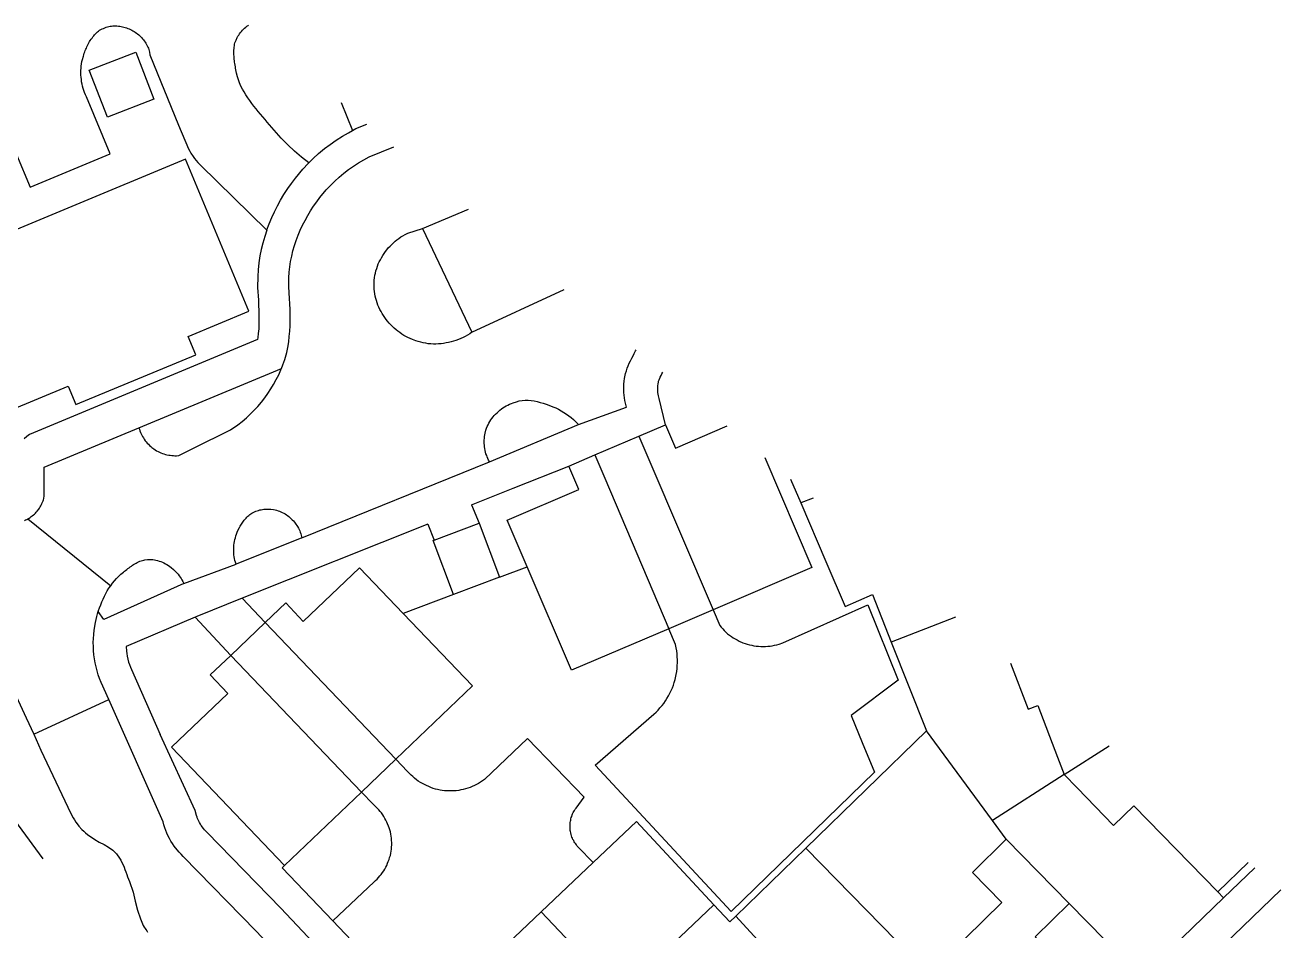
# Model space of a CAD drawing. Header units: millimetres. Extents: x 111502 to 977541, y 8702 to 1044108.
# Drawn here: x 975631.6 to 975705.7, y 474786.6 to 474840 of the extents above; entities that cross this region are included whole.
import ezdxf

# ---------------------------------------------------------------- set-up
doc = ezdxf.new("R2010")
doc.units = ezdxf.units.MM
doc.header["$LTSCALE"] = 0.25
doc.layers.add('X HVSS Site Background', color=8, linetype='Continuous')

# ---------------------------------------------------------------- blocks, each defined once
blk = doc.blocks.new('OS MAP')
at = {"layer": 'X HVSS Site Background'}
for points in [[(489412.12, 239375.71), (489413.72, 239371.86), (489418.44, 239373.82), (489417.04, 239377.19), (489416.98, 239377.31), (489416.93, 239377.43), (489416.89, 239377.56), (489416.85, 239377.68), (489416.81, 239377.81), (489416.78, 239377.94), (489416.75, 239378.07), (489416.74, 239378.2), (489416.72, 239378.34), (489416.71, 239378.47), (489416.71, 239378.6), (489416.71, 239378.73), (489416.72, 239378.87), (489416.73, 239379), (489416.75, 239379.13), (489416.77, 239379.26), (489416.8, 239379.39), (489416.86, 239379.59), (489416.89, 239379.67), (489416.91, 239379.75), (489416.94, 239379.83), (489416.97, 239379.91), (489417, 239379.99), (489417.04, 239380.06), (489417.07, 239380.14), (489417.11, 239380.22), (489417.15, 239380.29), (489417.19, 239380.37), (489417.23, 239380.44), (489417.27, 239380.51), (489417.32, 239380.58), (489417.37, 239380.65), (489417.41, 239380.72), (489417.47, 239380.78), (489417.52, 239380.84), (489417.58, 239380.9), (489417.63, 239380.96), (489417.7, 239381.01), (489417.76, 239381.06), (489417.82, 239381.11), (489417.89, 239381.15), (489417.96, 239381.19), (489418.04, 239381.22), (489418.12, 239381.26), (489418.2, 239381.29), (489418.28, 239381.31), (489418.36, 239381.33), (489418.44, 239381.35), (489418.52, 239381.36), (489418.6, 239381.37), (489418.68, 239381.37), (489418.76, 239381.37), (489418.84, 239381.37), (489418.93, 239381.36), (489419.01, 239381.35), (489419.09, 239381.34), (489419.17, 239381.32), (489419.25, 239381.3), (489419.33, 239381.28), (489419.41, 239381.25), (489419.48, 239381.22), (489419.56, 239381.19), (489419.63, 239381.16), (489419.71, 239381.12), (489419.78, 239381.08), (489419.85, 239381.04), (489419.92, 239380.99), (489419.99, 239380.94), (489420.06, 239380.89), (489420.12, 239380.84), (489420.18, 239380.78), (489420.24, 239380.73), (489420.3, 239380.67), (489420.35, 239380.61), (489420.4, 239380.54), (489420.45, 239380.48), (489420.5, 239380.41), (489420.54, 239380.34), (489420.58, 239380.27), (489420.62, 239380.2), (489420.66, 239380.12), (489420.69, 239380.05), (489420.71, 239379.97), (489420.74, 239379.89), (489420.76, 239379.81), (489420.78, 239379.67), (489422.47, 239375.51), (489423.06, 239374.11), (489423.13, 239373.98), (489423.2, 239373.86), (489423.33, 239373.66), (489423.42, 239373.54), (489423.51, 239373.43), (489423.6, 239373.32), (489423.76, 239373.16), (489427.67, 239369.32)], [(489430.16, 239373.29), (489429.73, 239373.63), (489429.31, 239373.99), (489428.91, 239374.36), (489428.52, 239374.75), (489427.83, 239375.53), (489427.7, 239375.69), (489427.57, 239375.84), (489427.44, 239376), (489427.31, 239376.16), (489427.17, 239376.32), (489427.04, 239376.48), (489426.92, 239376.64), (489426.79, 239376.8), (489426.67, 239376.96), (489426.56, 239377.13), (489426.44, 239377.3), (489426.34, 239377.47), (489426.24, 239377.64), (489426.15, 239377.82), (489426.07, 239378), (489426, 239378.19), (489425.94, 239378.37), (489425.89, 239378.57), (489425.83, 239378.87), (489425.82, 239378.96), (489425.81, 239379.05), (489425.79, 239379.14), (489425.78, 239379.23), (489425.77, 239379.31), (489425.76, 239379.4), (489425.75, 239379.49), (489425.75, 239379.58), (489425.74, 239379.67), (489425.74, 239379.76), (489425.74, 239379.85), (489425.74, 239379.94), (489425.75, 239380.03), (489425.76, 239380.11), (489425.77, 239380.2), (489425.78, 239380.28), (489425.8, 239380.37), (489425.83, 239380.45), (489425.86, 239380.53), (489425.93, 239380.68), (489425.97, 239380.76), (489426.02, 239380.83), (489426.07, 239380.9), (489426.13, 239380.97), (489426.18, 239381.04), (489426.24, 239381.11), (489426.3, 239381.17), (489426.37, 239381.23), (489426.43, 239381.29), (489426.5, 239381.35), (489426.58, 239381.4), (489426.598, 239381.413)], [(489417.21, 239378.75), (489419.95, 239379.81), (489421.02, 239377.04), (489418.28, 239375.98), (489417.21, 239378.75)], [(489432.053, 239376.845), (489432.73, 239375.2)], [(489432.73, 239375.2), (489432.92, 239375.31), (489433.571, 239375.573)], [(489430.16, 239373.29), (489430.4, 239373.54), (489430.73, 239373.84), (489431.08, 239374.13), (489431.41, 239374.37), (489431.76, 239374.62), (489432.14, 239374.86), (489432.5, 239375.07), (489432.73, 239375.2)], [(489428.54, 239361.17), (489428.62, 239361.39), (489428.73, 239361.69), (489428.85, 239362.1), (489428.91, 239362.41), (489428.97, 239362.73), (489429, 239363.05), (489429.03, 239363.36), (489429.05, 239363.68), (489429.05, 239364), (489429.05, 239364.33), (489429.05, 239364.65), (489429.03, 239364.97), (489429.02, 239365.29), (489428.97, 239365.99), (489428.98, 239366.52), (489429, 239366.84), (489429.03, 239367.16), (489429.08, 239367.47), (489429.15, 239367.79), (489429.22, 239368.1), (489429.31, 239368.41), (489429.41, 239368.72), (489429.53, 239369.02), (489429.65, 239369.32), (489429.79, 239369.61), (489429.93, 239369.9), (489430.09, 239370.18), (489430.25, 239370.46), (489430.43, 239370.73), (489430.62, 239370.99), (489430.81, 239371.25), (489431.18, 239371.7), (489431.43, 239371.96), (489431.68, 239372.21), (489431.94, 239372.45), (489432.22, 239372.68), (489432.5, 239372.89), (489432.79, 239373.1), (489433.09, 239373.29), (489433.4, 239373.47), (489433.71, 239373.64), (489435.172, 239374.232)], [(489412.47, 239358.67), (489415.97, 239360.13), (489416.42, 239359.05), (489423.49, 239361.98), (489423.04, 239363.06), (489426.61, 239364.54), (489422.89, 239373.5), (489408.75, 239367.63)], [(489427.67, 239369.32), (489427.68, 239369.34), (489427.82, 239369.7), (489427.97, 239370.06), (489428.13, 239370.41), (489428.3, 239370.76), (489428.49, 239371.09), (489428.68, 239371.43), (489428.92, 239371.78), (489429.13, 239372.08), (489429.36, 239372.38), (489429.8, 239372.92), (489430.12, 239373.25), (489430.16, 239373.29)], [(489436.86, 239369.43), (489439.561, 239370.556)], [(489427.67, 239369.32), (489427.55, 239368.95), (489427.44, 239368.56), (489427.35, 239368.19), (489427.27, 239367.81), (489427.2, 239367.39), (489427.17, 239366.98), (489427.14, 239366.59), (489427.13, 239365.94), (489427.18, 239365.2), (489427.19, 239364.88), (489427.21, 239364.59), (489427.21, 239364.33), (489427.21, 239364), (489427.21, 239363.74), (489427.2, 239363.51), (489427.17, 239363.22), (489427.15, 239362.99), (489427.12, 239362.87), (489413.68, 239357.27), (489413.52, 239357.15), (489413.36, 239357.02)], [(489439.76, 239363.3), (489439.64, 239363.21), (489439.51, 239363.13), (489439.38, 239363.06), (489439.25, 239362.99), (489439.11, 239362.93), (489438.97, 239362.87), (489438.83, 239362.82), (489438.69, 239362.77), (489438.54, 239362.73), (489438.39, 239362.7), (489438.25, 239362.67), (489438.1, 239362.64), (489437.95, 239362.63), (489437.8, 239362.62), (489437.65, 239362.61), (489437.5, 239362.61), (489437.35, 239362.62), (489437.2, 239362.63), (489437.05, 239362.65), (489436.9, 239362.68), (489436.75, 239362.71), (489436.61, 239362.75), (489436.46, 239362.8), (489436.26, 239362.87), (489436.13, 239362.93), (489436, 239362.99), (489435.88, 239363.05), (489435.76, 239363.12), (489435.64, 239363.2), (489435.52, 239363.28), (489435.41, 239363.36), (489435.3, 239363.45), (489435.19, 239363.54), (489435.09, 239363.64), (489434.99, 239363.74), (489434.89, 239363.84), (489434.8, 239363.95), (489434.72, 239364.06), (489434.63, 239364.17), (489434.55, 239364.29), (489434.48, 239364.41), (489434.41, 239364.53), (489434.34, 239364.65), (489434.28, 239364.78), (489434.23, 239364.91), (489434.18, 239365.04), (489434.14, 239365.17), (489434.1, 239365.3), (489434.07, 239365.44), (489434.04, 239365.57), (489434.02, 239365.71), (489434, 239365.85), (489434, 239365.99), (489434, 239366.24), (489434.01, 239366.38), (489434.03, 239366.52), (489434.05, 239366.66), (489434.08, 239366.79), (489434.11, 239366.93), (489434.16, 239367.06), (489434.2, 239367.2), (489434.25, 239367.33), (489434.31, 239367.46), (489434.37, 239367.58), (489434.44, 239367.7), (489434.51, 239367.83), (489434.59, 239367.94), (489434.67, 239368.06), (489434.75, 239368.17), (489434.84, 239368.28), (489434.94, 239368.38), (489435.04, 239368.48), (489435.14, 239368.58), (489435.24, 239368.67), (489435.35, 239368.76), (489435.47, 239368.84), (489435.58, 239368.92), (489435.7, 239368.99), (489435.83, 239369.06), (489436, 239369.14), (489436.86, 239369.43)], [(489436.86, 239369.43), (489439.76, 239363.3)], [(489439.76, 239363.3), (489445.209, 239365.826)], [(489446.06, 239357.86), (489448.88, 239358.89), (489448.82, 239359.12), (489448.79, 239359.28), (489448.76, 239359.44), (489448.74, 239359.6), (489448.73, 239359.76), (489448.73, 239359.93), (489448.73, 239360.09), (489448.73, 239360.25), (489448.75, 239360.41), (489448.77, 239360.57), (489448.83, 239360.87), (489448.88, 239361.03), (489448.93, 239361.18), (489448.99, 239361.33), (489449.05, 239361.48), (489449.12, 239361.62), (489449.19, 239361.77), (489449.27, 239361.91), (489449.34, 239362.06), (489449.42, 239362.2), (489449.459, 239362.266)], [(489420.13, 239357.67), (489420.16, 239357.58), (489420.19, 239357.49), (489420.22, 239357.4), (489420.26, 239357.32), (489420.3, 239357.23), (489420.35, 239357.15), (489420.4, 239357.07), (489420.45, 239356.99), (489420.51, 239356.91), (489420.56, 239356.84), (489420.63, 239356.77), (489420.69, 239356.7), (489420.76, 239356.63), (489420.83, 239356.57), (489420.9, 239356.51), (489421.02, 239356.42), (489421.1, 239356.37), (489421.18, 239356.32), (489421.26, 239356.27), (489421.35, 239356.23), (489421.43, 239356.2), (489421.52, 239356.16), (489421.61, 239356.13), (489421.7, 239356.1), (489421.79, 239356.08), (489421.89, 239356.06), (489421.98, 239356.05), (489422.07, 239356.03), (489422.17, 239356.03), (489422.26, 239356.02), (489422.36, 239356.02), (489422.49, 239356.03), (489423.36, 239356.47), (489425.53, 239357.54), (489425.97, 239357.85), (489426.23, 239358.05), (489426.47, 239358.25), (489426.7, 239358.47), (489426.93, 239358.7), (489427.15, 239358.93), (489427.36, 239359.18), (489427.55, 239359.43), (489427.74, 239359.69), (489427.92, 239359.96), (489428.08, 239360.23), (489428.23, 239360.51), (489428.38, 239360.8), (489428.51, 239361.09), (489428.54, 239361.17)], [(489420.13, 239357.67), (489428.54, 239361.17)], [(489451.18, 239357.85), (489450.82, 239359.39), (489450.77, 239359.56), (489450.76, 239359.65), (489450.74, 239359.75), (489450.73, 239359.79), (489450.73, 239359.82), (489450.73, 239359.93), (489450.73, 239360.09), (489450.73, 239360.13), (489450.73, 239360.16), (489450.75, 239360.25), (489450.77, 239360.37), (489450.78, 239360.42), (489450.81, 239360.49), (489450.85, 239360.59), (489450.88, 239360.66), (489450.92, 239360.75), (489450.97, 239360.85), (489451.028, 239360.952)], [(489440.8, 239355.67), (489440.75, 239355.76), (489440.71, 239355.85), (489440.67, 239355.95), (489440.64, 239356.04), (489440.6, 239356.14), (489440.58, 239356.24), (489440.55, 239356.34), (489440.54, 239356.44), (489440.52, 239356.54), (489440.51, 239356.64), (489440.5, 239356.74), (489440.5, 239356.84), (489440.5, 239356.94), (489440.51, 239357.05), (489440.52, 239357.15), (489440.54, 239357.25), (489440.55, 239357.35), (489440.6, 239357.53), (489440.63, 239357.64), (489440.67, 239357.74), (489440.72, 239357.84), (489440.77, 239357.94), (489440.83, 239358.04), (489440.89, 239358.13), (489440.95, 239358.22), (489441.02, 239358.31), (489441.09, 239358.4), (489441.17, 239358.48), (489441.25, 239358.56), (489441.33, 239358.63), (489441.42, 239358.71), (489441.51, 239358.78), (489441.6, 239358.84), (489441.69, 239358.9), (489441.79, 239358.96), (489441.89, 239359.01), (489441.99, 239359.06), (489442.1, 239359.11), (489442.2, 239359.15), (489442.39, 239359.21), (489442.56, 239359.25), (489442.74, 239359.28), (489442.91, 239359.29), (489443.09, 239359.29), (489443.27, 239359.27), (489443.44, 239359.25), (489443.62, 239359.22), (489443.79, 239359.17), (489443.97, 239359.12), (489444.14, 239359.07), (489444.31, 239359.01), (489444.55, 239358.91), (489444.71, 239358.84), (489444.87, 239358.76), (489445.03, 239358.67), (489445.19, 239358.58), (489445.34, 239358.48), (489445.48, 239358.38), (489445.62, 239358.27), (489445.76, 239358.15), (489445.89, 239358.03), (489446.06, 239357.86)], [(489440.8, 239355.67), (489446.06, 239357.86)], [(489449.61, 239357.18), (489451.18, 239357.85)], [(489451.18, 239357.85), (489451.77, 239356.47), (489454.82, 239357.776)], [(489413.59, 239352.31), (489413.66, 239352.35), (489413.72, 239352.39), (489413.79, 239352.43), (489413.85, 239352.48), (489413.91, 239352.53), (489413.97, 239352.58), (489414.03, 239352.63), (489414.08, 239352.69), (489414.14, 239352.75), (489414.23, 239352.87), (489414.27, 239352.93), (489414.32, 239353), (489414.35, 239353.07), (489414.39, 239353.14), (489414.42, 239353.21), (489414.45, 239353.28), (489414.48, 239353.36), (489414.5, 239353.43), (489414.52, 239353.51), (489414.55, 239353.65), (489414.55, 239355.35), (489420.13, 239357.67)], [(489447.01, 239356.07), (489449.61, 239357.18)], [(489449.61, 239357.18), (489450.2, 239355.8), (489453.99, 239346.94)], [(489429.75, 239351.19), (489440.8, 239355.67)], [(489445.48, 239355.41), (489447.01, 239356.07)], [(489447.01, 239356.07), (489447.6, 239354.69), (489451.38, 239345.82)], [(489457.033, 239355.923), (489459.81, 239349.43), (489453.99, 239346.94)], [(489443.03, 239349.47), (489441.85, 239352.23), (489446.07, 239354.03), (489445.48, 239355.41)], [(489442.2, 239354.11), (489445.48, 239355.41)], [(489439.75, 239353.12), (489442.2, 239354.11)], [(489458.561, 239354.643), (489459.16, 239353.24)], [(489459.899, 239353.522), (489459.16, 239353.24)], [(489459.16, 239353.24), (489460.64, 239349.78), (489461.77, 239347.14), (489463.39, 239347.85), (489464.5, 239345.03)], [(489413.38, 239352.21), (489413.45, 239352.24), (489413.52, 239352.27), (489413.59, 239352.31)], [(489425.86, 239349.63), (489425.83, 239349.74), (489425.8, 239349.85), (489425.77, 239349.96), (489425.76, 239350.07), (489425.74, 239350.18), (489425.73, 239350.29), (489425.73, 239350.41), (489425.73, 239350.52), (489425.73, 239350.63), (489425.74, 239350.74), (489425.75, 239350.86), (489425.77, 239350.97), (489425.79, 239351.08), (489425.82, 239351.19), (489425.85, 239351.3), (489425.88, 239351.4), (489425.93, 239351.51), (489425.97, 239351.61), (489426.06, 239351.79), (489426.1, 239351.86), (489426.14, 239351.92), (489426.18, 239351.99), (489426.22, 239352.05), (489426.26, 239352.11), (489426.3, 239352.17), (489426.35, 239352.23), (489426.4, 239352.29), (489426.45, 239352.35), (489426.5, 239352.4), (489426.55, 239352.45), (489426.61, 239352.5), (489426.67, 239352.55), (489426.73, 239352.59), (489426.8, 239352.64), (489426.87, 239352.68), (489426.95, 239352.72), (489427.02, 239352.75), (489427.1, 239352.78), (489427.18, 239352.8), (489427.26, 239352.83), (489427.34, 239352.84), (489427.42, 239352.86), (489427.51, 239352.87), (489427.59, 239352.88), (489427.67, 239352.88), (489427.76, 239352.88), (489427.84, 239352.88), (489427.92, 239352.87), (489428.07, 239352.85), (489428.16, 239352.83), (489428.25, 239352.81), (489428.34, 239352.78), (489428.42, 239352.75), (489428.51, 239352.72), (489428.59, 239352.68), (489428.67, 239352.64), (489428.75, 239352.59), (489428.83, 239352.54), (489428.9, 239352.49), (489428.97, 239352.43), (489429.05, 239352.37), (489429.11, 239352.31), (489429.18, 239352.24), (489429.24, 239352.18), (489429.3, 239352.11), (489429.39, 239351.99), (489429.44, 239351.91), (489429.49, 239351.84), (489429.54, 239351.76), (489429.58, 239351.68), (489429.62, 239351.59), (489429.65, 239351.51), (489429.68, 239351.42), (489429.71, 239351.33), (489429.75, 239351.19)], [(489439.75, 239353.12), (489440.2, 239352.04)], [(489413.59, 239352.31), (489418.47, 239348.36)], [(489437.17, 239351.98), (489426.227, 239347.617)], [(489437.17, 239351.98), (489437.55, 239351.04)], [(489437.55, 239351.04), (489440.2, 239352.04)], [(489440.2, 239352.04), (489441.4, 239348.86)], [(489429.75, 239351.19), (489425.86, 239349.63)], [(489438.69, 239347.84), (489437.49, 239351.02), (489437.55, 239351.04)], [(489412.78, 239342.11), (489413.49, 239340.57), (489413.932, 239339.605)], [(489418.47, 239348.36), (489418.58, 239348.51), (489418.69, 239348.65), (489418.81, 239348.78), (489418.94, 239348.91), (489419.07, 239349.03), (489419.22, 239349.16), (489419.29, 239349.21), (489419.35, 239349.26), (489419.42, 239349.31), (489419.48, 239349.37), (489419.55, 239349.42), (489419.62, 239349.47), (489419.69, 239349.52), (489419.75, 239349.56), (489419.82, 239349.61), (489419.89, 239349.65), (489419.97, 239349.69), (489420.04, 239349.73), (489420.11, 239349.77), (489420.19, 239349.8), (489420.26, 239349.83), (489420.34, 239349.85), (489420.42, 239349.87), (489420.49, 239349.89), (489420.65, 239349.91), (489420.75, 239349.91), (489420.85, 239349.91), (489420.95, 239349.9), (489421.05, 239349.89), (489421.14, 239349.87), (489421.24, 239349.84), (489421.33, 239349.81), (489421.43, 239349.78), (489421.52, 239349.74), (489421.61, 239349.7), (489421.7, 239349.65), (489421.79, 239349.6), (489421.87, 239349.55), (489421.96, 239349.49), (489422.04, 239349.43), (489422.17, 239349.32), (489422.24, 239349.25), (489422.31, 239349.18), (489422.38, 239349.11), (489422.45, 239349.03), (489422.51, 239348.95), (489422.57, 239348.87), (489422.62, 239348.79), (489422.67, 239348.7), (489422.72, 239348.61), (489422.78, 239348.49)], [(489422.78, 239348.49), (489425.86, 239349.63)], [(489427.58, 239346.19), (489428.79, 239347.34), (489429.82, 239346.25), (489433.14, 239349.42), (489435.72, 239346.72)], [(489441.4, 239348.86), (489438.69, 239347.84)], [(489441.4, 239348.86), (489443.03, 239349.47)], [(489451.38, 239345.82), (489445.64, 239343.37), (489443.03, 239349.47)], [(489422.78, 239348.49), (489418.06, 239346.37), (489417.74, 239346.83)], [(489417.74, 239346.83), (489417.76, 239346.89), (489417.82, 239347.06), (489417.88, 239347.24), (489417.95, 239347.41), (489418.02, 239347.57), (489418.1, 239347.74), (489418.18, 239347.9), (489418.22, 239347.98), (489418.27, 239348.06), (489418.37, 239348.21), (489418.47, 239348.36)], [(489426.227, 239347.617), (489423.55, 239346.55), (489423.456, 239346.51)], [(489427.58, 239346.19), (489426.227, 239347.617)], [(489438.69, 239347.84), (489435.72, 239346.72)], [(489418.361, 239341.643), (489417.91, 239342.66), (489417.82, 239342.88), (489417.74, 239343.11), (489417.67, 239343.34), (489417.61, 239343.58), (489417.56, 239343.81), (489417.51, 239344.05), (489417.48, 239344.29), (489417.46, 239344.53), (489417.45, 239344.77), (489417.44, 239345.01), (489417.45, 239345.25), (489417.47, 239345.49), (489417.49, 239345.73), (489417.57, 239346.18), (489417.61, 239346.36), (489417.65, 239346.54), (489417.7, 239346.71), (489417.74, 239346.83)], [(489435.72, 239346.72), (489439.8, 239342.45), (489435.28, 239338.13)], [(489453.99, 239346.94), (489454.38, 239346.02), (489454.47, 239345.92), (489454.56, 239345.81), (489454.65, 239345.72), (489454.75, 239345.62), (489454.85, 239345.53), (489454.96, 239345.45), (489455.07, 239345.37), (489455.18, 239345.29), (489455.3, 239345.22), (489455.41, 239345.16), (489455.53, 239345.09), (489455.75, 239345), (489455.88, 239344.95), (489456.01, 239344.91), (489456.14, 239344.88), (489456.27, 239344.85), (489456.4, 239344.82), (489456.54, 239344.8), (489456.67, 239344.79), (489456.81, 239344.78), (489456.94, 239344.78), (489457.08, 239344.78), (489457.21, 239344.79), (489457.35, 239344.8), (489457.48, 239344.82), (489457.62, 239344.85), (489457.75, 239344.88), (489457.88, 239344.91), (489458.11, 239344.99), (489463.11, 239347.23), (489464.91, 239342.79), (489462.13, 239340.7), (489462.78, 239339.12), (489463.5, 239337.37), (489455.05, 239329.15), (489447.04, 239337.78), (489450.5, 239340.78), (489450.63, 239340.9), (489450.75, 239341.02), (489450.86, 239341.15), (489450.98, 239341.29), (489451.08, 239341.42), (489451.18, 239341.57), (489451.27, 239341.71), (489451.36, 239341.86), (489451.44, 239342.02), (489451.52, 239342.17), (489451.59, 239342.33), (489451.65, 239342.5), (489451.7, 239342.66), (489451.75, 239342.83), (489451.82, 239343.13), (489451.85, 239343.3), (489451.87, 239343.47), (489451.88, 239343.65), (489451.89, 239343.82), (489451.89, 239343.99), (489451.88, 239344.17), (489451.87, 239344.34), (489451.85, 239344.51), (489451.82, 239344.69), (489451.77, 239344.9), (489451.38, 239345.82)], [(489453.99, 239346.94), (489451.38, 239345.82)], [(489423.456, 239346.51), (489419.38, 239344.78), (489419.4, 239344.49), (489419.42, 239344.37), (489419.45, 239344.21), (489419.49, 239344.02), (489419.53, 239343.86), (489419.58, 239343.71), (489419.63, 239343.56), (489419.69, 239343.42), (489421.39, 239339.58)], [(489425.55, 239344.25), (489423.456, 239346.51)], [(489425.55, 239344.25), (489427.58, 239346.19)], [(489435.28, 239338.13), (489427.58, 239346.19)], [(489468.284, 239346.5), (489464.5, 239345.03)], [(489401.654, 239345.455), (489410.141, 239337.454), (489411.758, 239335.922), (489414.46, 239332.252)], [(489464.5, 239345.03), (489466.57, 239339.81)], [(489428.72, 239331.86), (489422.05, 239338.84), (489425.37, 239342.01), (489424.34, 239343.1), (489425.55, 239344.25)], [(489433.25, 239336.19), (489425.55, 239344.25)], [(489471.525, 239343.785), (489472.57, 239341.08), (489473.13, 239341.3), (489474.3, 239338.24), (489474.69, 239337.22)], [(489413.932, 239339.605), (489418.361, 239341.643)], [(489450.7, 239302.6), (489450.53, 239302.77), (489450.37, 239302.95), (489450.2, 239303.16), (489449.846, 239303.543), (489438.49, 239315.84), (489427.05, 239327.98), (489422.74, 239332.4), (489422.62, 239332.52), (489422.5, 239332.65), (489422.39, 239332.78), (489422.21, 239333.01), (489422.11, 239333.15), (489422.02, 239333.3), (489421.94, 239333.45), (489421.86, 239333.6), (489421.79, 239333.76), (489421.72, 239333.92), (489421.66, 239334.08), (489421.61, 239334.25), (489421.56, 239334.43), (489418.361, 239341.643)], [(489413.932, 239339.605), (489414.36, 239338.67), (489416.12, 239334.92), (489416.25, 239334.67), (489416.33, 239334.55), (489416.41, 239334.42), (489416.5, 239334.31), (489416.59, 239334.19), (489416.77, 239333.99), (489416.88, 239333.89), (489416.99, 239333.79), (489417.1, 239333.69), (489417.53, 239333.39), (489417.8, 239333.24), (489418.08, 239333.09), (489418.35, 239332.94), (489418.59, 239332.76), (489418.81, 239332.54), (489418.99, 239332.3), (489419.06, 239332.17), (489419.13, 239332.04), (489419.2, 239331.9), (489419.26, 239331.76), (489419.31, 239331.62), (489419.37, 239331.48), (489419.42, 239331.34), (489419.47, 239331.19), (489419.53, 239331.05), (489419.58, 239330.91), (489419.79, 239330.28), (489419.92, 239329.75), (489420.06, 239329.22), (489420.23, 239328.71), (489420.39, 239328.32), (489420.45, 239328.22), (489420.5, 239328.14), (489420.55, 239328.08), (489420.6, 239328.01), (489420.65, 239327.94)], [(489435.86, 239321.54), (489428.51, 239329.35), (489424.16, 239333.81), (489424.06, 239333.91), (489424, 239333.97), (489423.94, 239334.04), (489423.81, 239334.21), (489423.78, 239334.25), (489423.76, 239334.29), (489423.7, 239334.39), (489423.66, 239334.47), (489423.62, 239334.56), (489423.57, 239334.67), (489423.56, 239334.71), (489423.53, 239334.8), (489423.45, 239335.11), (489421.39, 239339.58)], [(489446.91, 239332.03), (489446.03, 239332.95), (489445.98, 239333.01), (489445.93, 239333.07), (489445.89, 239333.13), (489445.84, 239333.19), (489445.8, 239333.26), (489445.77, 239333.33), (489445.73, 239333.4), (489445.7, 239333.47), (489445.67, 239333.54), (489445.65, 239333.61), (489445.62, 239333.68), (489445.6, 239333.78), (489445.59, 239333.86), (489445.57, 239333.93), (489445.57, 239334.01), (489445.56, 239334.08), (489445.56, 239334.16), (489445.56, 239334.24), (489445.56, 239334.31), (489445.57, 239334.39), (489445.58, 239334.47), (489445.6, 239334.54), (489445.61, 239334.62), (489445.63, 239334.69), (489445.66, 239334.76), (489445.68, 239334.84), (489445.71, 239334.91), (489445.75, 239334.98), (489445.78, 239335.04), (489445.82, 239335.11), (489445.86, 239335.18), (489445.91, 239335.25), (489446.39, 239335.9), (489443.04, 239339.34), (489440.51, 239336.93), (489440.4, 239336.85), (489440.28, 239336.77), (489440.16, 239336.7), (489440.04, 239336.63), (489439.92, 239336.57), (489439.79, 239336.52), (489439.66, 239336.47), (489439.53, 239336.42), (489439.39, 239336.38), (489439.26, 239336.34), (489439.12, 239336.32), (489438.99, 239336.29), (489438.85, 239336.27), (489438.71, 239336.26), (489438.57, 239336.26), (489438.3, 239336.26), (489438.16, 239336.27), (489438.02, 239336.29), (489437.89, 239336.31), (489437.75, 239336.34), (489437.62, 239336.37), (489437.48, 239336.41), (489437.35, 239336.46), (489437.22, 239336.51), (489437.09, 239336.57), (489436.97, 239336.63), (489436.85, 239336.69), (489436.73, 239336.76), (489436.61, 239336.84), (489436.5, 239336.92), (489436.39, 239337.01), (489436.28, 239337.1), (489436.18, 239337.19), (489436.08, 239337.29), (489435.97, 239337.41), (489435.28, 239338.13)], [(489466.57, 239339.81), (489459.45, 239332.89)], [(489470.47, 239334.52), (489466.57, 239339.81)], [(489474.69, 239337.22), (489477.338, 239338.916)], [(489435.28, 239338.13), (489433.25, 239336.19)], [(489474.69, 239337.22), (489470.47, 239334.52)], [(489474.69, 239337.22), (489475.45, 239336.44), (489477.61, 239334.22), (489478.8, 239335.38), (489483.75, 239330.3)], [(489433.25, 239336.19), (489428.72, 239331.86)], [(489431.56, 239328.59), (489434, 239330.89), (489434.09, 239330.97), (489434.18, 239331.06), (489434.27, 239331.15), (489434.35, 239331.25), (489434.42, 239331.34), (489434.5, 239331.44), (489434.57, 239331.55), (489434.63, 239331.65), (489434.69, 239331.76), (489434.75, 239331.87), (489434.8, 239331.99), (489434.84, 239332.1), (489434.89, 239332.22), (489434.92, 239332.34), (489434.96, 239332.46), (489434.98, 239332.58), (489435, 239332.7), (489435.02, 239332.83), (489435.03, 239332.95), (489435.04, 239333.08), (489435.04, 239333.22), (489435.03, 239333.34), (489435.02, 239333.47), (489435.01, 239333.59), (489434.99, 239333.71), (489434.96, 239333.84), (489434.93, 239333.96), (489434.89, 239334.08), (489434.85, 239334.19), (489434.8, 239334.31), (489434.75, 239334.42), (489434.7, 239334.53), (489434.64, 239334.64), (489434.57, 239334.75), (489434.51, 239334.85), (489434.43, 239334.96), (489434.36, 239335.05), (489434.28, 239335.15), (489434.19, 239335.24), (489434.1, 239335.33), (489433.94, 239335.47), (489433.25, 239336.19)], [(489454.04, 239329.54), (489449.47, 239334.46), (489446.91, 239332.03)], [(489471.28, 239333.41), (489470.47, 239334.52)], [(489466.71, 239325.46), (489471.01, 239329.68), (489469.28, 239331.45), (489471.28, 239333.41)], [(489471.28, 239333.41), (489474.99, 239329.62)], [(489459.45, 239332.89), (489455.33, 239328.88)], [(489466.71, 239325.46), (489464.8, 239327.42), (489459.45, 239332.89)], [(489431.56, 239328.59), (489428.58, 239331.72), (489428.72, 239331.86)], [(489446.91, 239332.03), (489443.86, 239329.13)], [(489485.543, 239332.045), (489483.75, 239330.3)], [(489485.929, 239331.721), (489484.09, 239329.95)], [(489487.471, 239330.43), (489462.31, 239306.16), (489458.94, 239302.69), (489458.77, 239302.52), (489458.59, 239302.36), (489458.41, 239302.21), (489458.22, 239302.06), (489458.03, 239301.93), (489457.87, 239301.83)], [(489484.09, 239329.95), (489483.75, 239330.3)], [(489448.47, 239324.26), (489454.04, 239329.54)], [(489455.33, 239328.88), (489454.97, 239328.53), (489454.04, 239329.54)], [(489476, 239324.59), (489472.99, 239327.66), (489474.99, 239329.62)], [(489474.99, 239329.62), (489479.25, 239325.28)], [(489484.09, 239329.95), (489479.25, 239325.28)], [(489437.14, 239322.75), (489443.86, 239329.13)], [(489443.86, 239329.13), (489448.47, 239324.26)], [(489460.69, 239323.02), (489455.33, 239328.88)], [(489437.14, 239322.75), (489431.56, 239328.59)]]:
    blk.add_lwpolyline(points, dxfattribs=at)

msp = doc.modelspace()

# ---------------------------------------------------------------- block references
at = {"lineweight": 0}
msp.add_blockref('OS MAP', (486218.196, 235458.61), dxfattribs=at)

doc.saveas('drawing.dxf')
